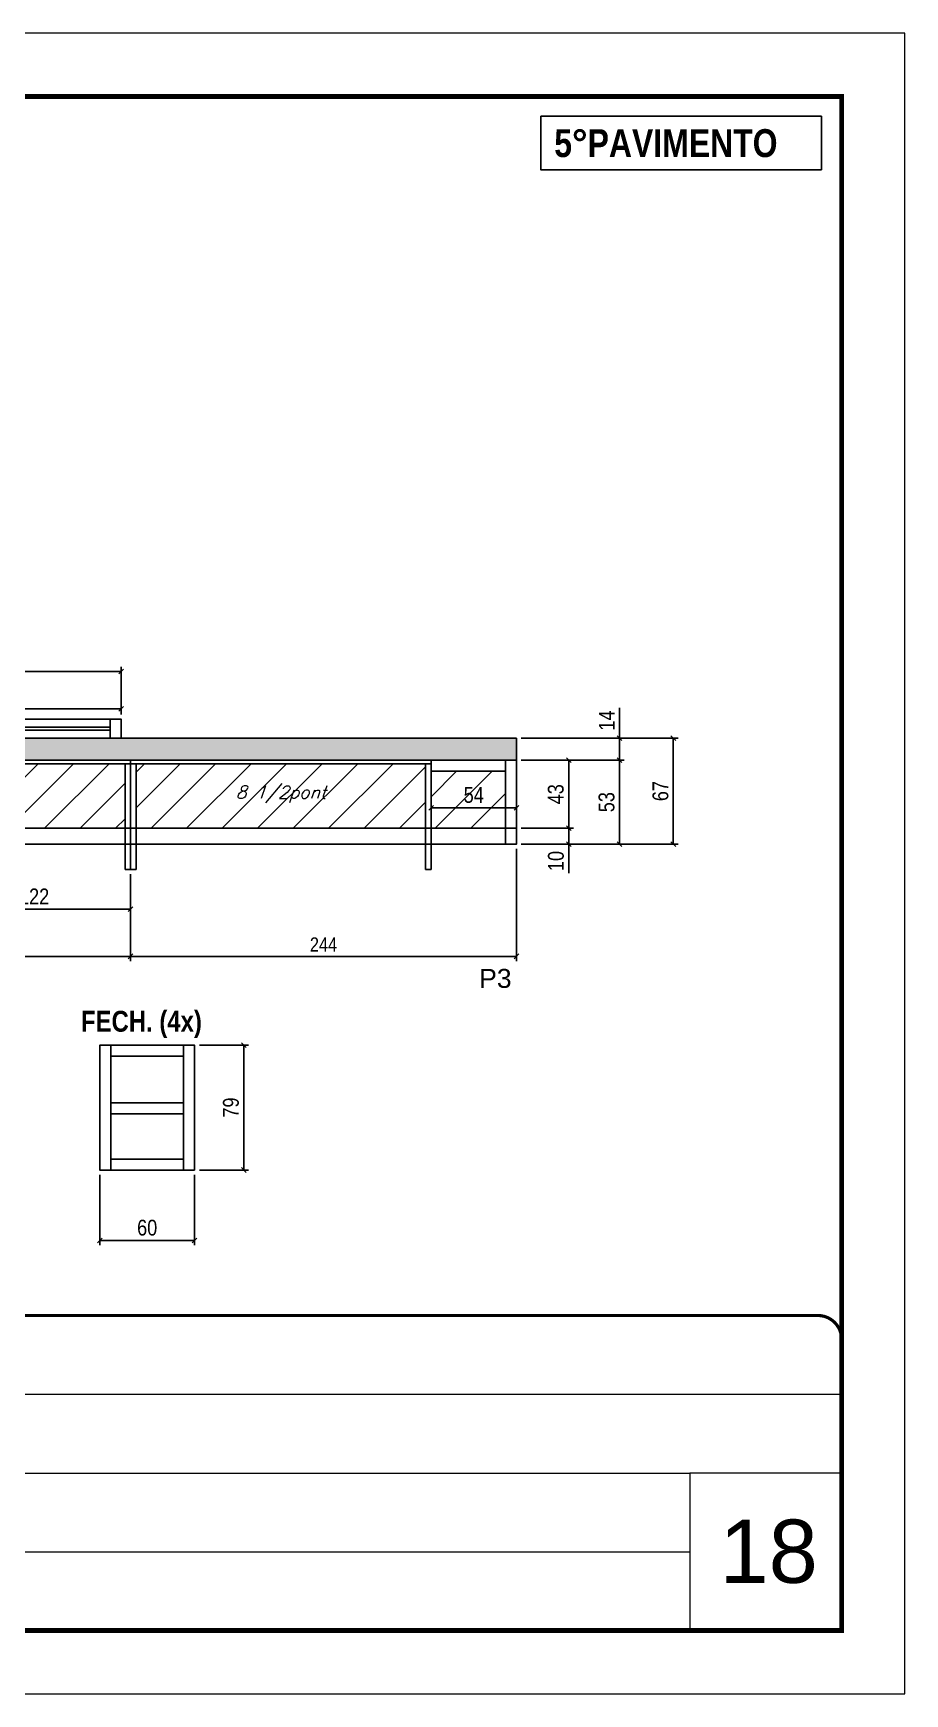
# Model space of a CAD drawing. Extents: x 3330 to 22105, y 1197 to 30204.
# Drawn here: x 15378 to 15930, y 24169 to 25219 of the extents above; entities that cross this region are included whole.
import ezdxf

# ---------------------------------------------------------------- set-up
doc = ezdxf.new("R2010")
doc.units = 0
doc.linetypes.add('CONTINUO', pattern=[0])
doc.linetypes.add('DASHED', pattern=[0.75, 0.5, -0.25])
for name, color, linetype in [('5', 5, 'Continuous'), ('COTA', 241, 'Continuous'), ('NOMENCLATURA', 7, 'Continuous'), ('Painéis', 200, 'Continuous'), ('SARR_2.2x7', 40, 'Continuous'), ('SARR_3.5x7', 81, 'Continuous'), ('SARR_EDITAR', 141, 'Continuous'), ('texto', 7, 'Continuous')]:
    doc.layers.add(name, color=color, linetype=linetype)
for name, color, linetype, lineweight in [('CARIMBO', 255, 'Continuous', 9), ('Folhas', 255, 'Continuous', 9), ('Hachura', 251, 'Continuous', 9), ('SARRAFO DE PRESSAO', 251, 'DASHED', 9)]:
    doc.layers.add(name, color=color, linetype=linetype, lineweight=lineweight)
doc.styles.add('ARIAL', font='arial.ttf')
doc.styles.add('COTA TECNICA', font='techl___.ttf', dxfattribs={"height": 10})
doc.styles.add('COTA TECNICA-50', font='techl___.ttf', dxfattribs={"height": 9})
doc.styles.add('Romans', font='romans.shx')
doc.styles.get("Standard").update_dxf_attribs({"font": 'arial.ttf'})
doc.styles.add('TECNICA', font='techb___.ttf', dxfattribs={"height": 10})
doc.dimstyles.new('COTA PAINEL-50', dxfattribs={"dimtxt": 9, "dimasz": 3, "dimexe": 3, "dimexo": 3, "dimgap": 3, "dimtad": 1, "dimdec": 1, "dimzin": 12, "dimdsep": 46, "dimtxsty": 'COTA TECNICA-50', "dimblk1": 'OBLIQUE', "dimblk2": 'OBLIQUE', "dimsah": 1, "dimcen": 0.9, "dimclrd": 4, "dimclre": 4, "dimclrt": 240, "dimadec": 1, "dimazin": 3, "dimtfac": 1, "dimtdec": 1, "dimtmove": 0, "dimatfit": 3, "dimfxl": 1, "dimtolj": 1, "dimtzin": 12, "dimarcsym": 0})
doc.dimstyles.new('PAINEL', dxfattribs={"dimtxt": 10, "dimasz": 3, "dimexe": 3, "dimexo": 3, "dimgap": 3, "dimtad": 1, "dimdec": 1, "dimzin": 12, "dimdsep": 46, "dimtxsty": 'COTA TECNICA', "dimblk1": 'OBLIQUE', "dimblk2": 'OBLIQUE', "dimsah": 1, "dimcen": 0.9, "dimclrd": 4, "dimclre": 4, "dimclrt": 240, "dimadec": 1, "dimazin": 3, "dimtfac": 1, "dimtdec": 1, "dimtmove": 0, "dimatfit": 3, "dimfxl": 1, "dimtolj": 1, "dimtzin": 12, "dimarcsym": 0})

# ---------------------------------------------------------------- blocks, each defined once
blk = doc.blocks.new('9999999999')
at = {"color": 30, "linetype": 'CONTINUO'}
for p, q in [((98564.6, 34379.6), (99584, 34379.6)), ((98564.6, 34329.8), (99488, 34329.8)), ((99584, 34329.8), (99488, 34329.8)), ((99488, 34329.8), (99488, 34230.2)), ((98564.6, 34280), (99488, 34280))]:
    blk.add_line(p, q, dxfattribs=at)
at = {"color": 30, "linetype": 'CONTINUO', "const_width": 2}
blk.add_lwpolyline([(99584, 34230.2), (99584, 34414.4, 0.414214), (99569, 34429.4), (98229, 34429.4, 0.414214), (98214, 34414.4), (98214, 34245.2, 0.414214), (98229, 34230.2), (99584, 34230.2)], format="xyb", dxfattribs=at)
at = {"layer": 'Folhas'}
blk.add_lwpolyline([(98139, 34190.2), (99624, 34190.2), (99624, 35240.2), (98139, 35240.2)], close=True, dxfattribs=at)
at = {"layer": 'Folhas', "color": 30, "const_width": 3}
blk.add_lwpolyline([(98214, 34230.2), (99584, 34230.2), (99584, 35200.2), (98214, 35200.2)], close=True, dxfattribs=at)
blk = doc.blocks.new('_Oblique')
at = {"color": 0, "linetype": 'ByBlock', "lineweight": -2}
blk.add_line((-0.5, -0.5), (0.5, 0.5), dxfattribs=at)
blk = doc.blocks.new('*D2020')
at = {"layer": 'COTA', "color": 4, "linetype": 'ByBlock', "lineweight": -2, "transparency": 16777216}
for p, q in [((15684, 24703.1), (15684, 24632.1)), ((15440, 24687.1), (15440, 24632.1)), ((15440, 24635.1), (15684, 24635.1))]:
    blk.add_line(p, q, dxfattribs=at)
at = {"layer": 'Defpoints', "color": 0, "linetype": 'ByBlock', "transparency": 16777216}
for p in [(15684, 24706.1), (15440, 24690.1), (15684, 24635.1)]:
    blk.add_point(p, dxfattribs=at)
at = {"layer": 'COTA', "color": 4, "linetype": 'ByBlock', "lineweight": -2, "transparency": 16777216, "xscale": 3, "yscale": 3, "zscale": 3, "rotation": 180}
blk.add_blockref('_Oblique', (15440, 24635.1), dxfattribs=at)
at = {"layer": 'COTA', "color": 4, "linetype": 'ByBlock', "lineweight": -2, "transparency": 16777216, "xscale": 3, "yscale": 3, "zscale": 3}
blk.add_blockref('_Oblique', (15684, 24635.1), dxfattribs=at)
at = {"layer": 'COTA', "color": 240, "linetype": 'ByBlock', "transparency": 16777216, "insert": (15562, 24642.6), "char_height": 9, "attachment_point": 5, "style": 'COTA TECNICA-50'}
blk.add_mtext('\\A1;244', dxfattribs=at)
blk = doc.blocks.new('*D2021')
at = {"layer": 'COTA', "color": 4, "linetype": 'ByBlock', "lineweight": -2, "transparency": 16777216}
for p, q in [((15176.5, 24703.1), (15176.5, 24632.1)), ((15440, 24687.1), (15440, 24632.1)), ((15176.5, 24635.1), (15440, 24635.1))]:
    blk.add_line(p, q, dxfattribs=at)
at = {"layer": 'Defpoints', "color": 0, "linetype": 'ByBlock', "transparency": 16777216}
for p in [(15176.5, 24706.1), (15440, 24690.1), (15440, 24635.1)]:
    blk.add_point(p, dxfattribs=at)
at = {"layer": 'COTA', "color": 4, "linetype": 'ByBlock', "lineweight": -2, "transparency": 16777216, "xscale": 3, "yscale": 3, "zscale": 3, "rotation": 180}
blk.add_blockref('_Oblique', (15176.5, 24635.1), dxfattribs=at)
at = {"layer": 'COTA', "color": 4, "linetype": 'ByBlock', "lineweight": -2, "transparency": 16777216, "xscale": 3, "yscale": 3, "zscale": 3}
blk.add_blockref('_Oblique', (15440, 24635.1), dxfattribs=at)
at = {"layer": 'COTA', "color": 240, "linetype": 'ByBlock', "transparency": 16777216, "insert": (15308.3, 24643.3), "char_height": 10, "attachment_point": 5, "style": 'COTA TECNICA'}
blk.add_mtext('\\A1;263.5', dxfattribs=at)
blk = doc.blocks.new('*D2022')
at = {"layer": 'COTA', "color": 4, "lineweight": -2, "transparency": 16777216}
for p, q in [((15630, 24734.6), (15630, 24726)), ((15684, 24729), (15630, 24729)), ((15684, 24734.6), (15684, 24726))]:
    blk.add_line(p, q, dxfattribs=at)
at = {"layer": 'Defpoints', "color": 0, "transparency": 16777216}
for p in [(15630, 24737.6), (15630, 24729), (15684, 24737.6)]:
    blk.add_point(p, dxfattribs=at)
at = {"layer": 'COTA', "color": 4, "lineweight": -2, "transparency": 16777216, "xscale": 3, "yscale": 3, "zscale": 3, "rotation": 180}
blk.add_blockref('_Oblique', (15630, 24729), dxfattribs=at)
at = {"layer": 'COTA', "color": 4, "lineweight": -2, "transparency": 16777216, "xscale": 3, "yscale": 3, "zscale": 3}
blk.add_blockref('_Oblique', (15684, 24729), dxfattribs=at)
at = {"layer": 'COTA', "color": 240, "transparency": 16777216, "insert": (15657, 24737.1), "char_height": 10, "attachment_point": 5, "style": 'COTA TECNICA'}
blk.add_mtext('\\A1;54', dxfattribs=at)
blk = doc.blocks.new('*D2023')
at = {"layer": 'COTA', "color": 4, "linetype": 'ByBlock', "lineweight": -2, "transparency": 16777216}
for p, q in [((15687, 24759.1), (15720.1, 24759.1)), ((15717.1, 24759.1), (15717.1, 24716.1)), ((15687, 24716.1), (15720.1, 24716.1))]:
    blk.add_line(p, q, dxfattribs=at)
at = {"layer": 'Defpoints', "color": 0, "linetype": 'ByBlock', "transparency": 16777216}
for p in [(15684, 24759.1), (15684, 24716.1), (15717.1, 24716.1)]:
    blk.add_point(p, dxfattribs=at)
at = {"layer": 'COTA', "color": 4, "linetype": 'ByBlock', "lineweight": -2, "transparency": 16777216, "xscale": 3, "yscale": 3, "zscale": 3}
for p, rotation in [((15717.1, 24759.1), 90), ((15717.1, 24716.1), 270)]:
    blk.add_blockref('_Oblique', p, dxfattribs=dict(at, rotation=rotation))
at = {"layer": 'COTA', "color": 240, "linetype": 'ByBlock', "transparency": 16777216, "insert": (15708.9, 24737.6), "char_height": 10, "attachment_point": 5, "rotation": 90, "style": 'COTA TECNICA'}
blk.add_mtext('\\A1;43', dxfattribs=at)
blk = doc.blocks.new('*D2027')
at = {"layer": 'COTA', "color": 4, "lineweight": -2, "transparency": 16777216}
for p, q in [((15318, 24703.1), (15318, 24662)), ((15440, 24687.1), (15440, 24662)), ((15318, 24665), (15440, 24665))]:
    blk.add_line(p, q, dxfattribs=at)
at = {"layer": 'Defpoints', "color": 0, "transparency": 16777216}
for p in [(15318, 24706.1), (15440, 24690.1), (15440, 24665)]:
    blk.add_point(p, dxfattribs=at)
at = {"layer": 'COTA', "color": 4, "lineweight": -2, "transparency": 16777216, "xscale": 3, "yscale": 3, "zscale": 3, "rotation": 180}
blk.add_blockref('_Oblique', (15318, 24665), dxfattribs=at)
at = {"layer": 'COTA', "color": 4, "lineweight": -2, "transparency": 16777216, "xscale": 3, "yscale": 3, "zscale": 3}
blk.add_blockref('_Oblique', (15440, 24665), dxfattribs=at)
at = {"layer": 'COTA', "color": 240, "transparency": 16777216, "insert": (15379, 24673), "char_height": 10, "attachment_point": 5, "style": 'COTA TECNICA'}
blk.add_mtext('\\A1;122', dxfattribs=at)
blk = doc.blocks.new('*D2030')
at = {"layer": 'COTA', "color": 4, "lineweight": -2, "transparency": 16777216}
for p, q in [((15687, 24716.1), (15720.1, 24716.1)), ((15717.1, 24716.1), (15717.1, 24706.1)), ((15687, 24706.1), (15720.1, 24706.1)), ((15717.1, 24706.1), (15717.1, 24687.7))]:
    blk.add_line(p, q, dxfattribs=at)
at = {"layer": 'Defpoints', "color": 0, "transparency": 16777216}
for p in [(15684, 24716.1), (15684, 24706.1), (15717.1, 24706.1)]:
    blk.add_point(p, dxfattribs=at)
at = {"layer": 'COTA', "color": 4, "lineweight": -2, "transparency": 16777216, "xscale": 3, "yscale": 3, "zscale": 3}
for p, rotation in [((15717.1, 24716.1), 90), ((15717.1, 24706.1), 270)]:
    blk.add_blockref('_Oblique', p, dxfattribs=dict(at, rotation=rotation))
at = {"layer": 'COTA', "color": 240, "transparency": 16777216, "insert": (15709, 24695.4), "char_height": 10, "attachment_point": 5, "rotation": 90, "style": 'COTA TECNICA'}
blk.add_mtext('\\A1;10', dxfattribs=at)
blk = doc.blocks.new('*D2031')
at = {"layer": 'COTA', "color": 4, "lineweight": -2, "transparency": 16777216}
for p, q in [((15687, 24759.1), (15752.2, 24759.1)), ((15749.2, 24759.1), (15749.2, 24706.1)), ((15687, 24706.1), (15752.2, 24706.1))]:
    blk.add_line(p, q, dxfattribs=at)
at = {"layer": 'Defpoints', "color": 0, "transparency": 16777216}
for p in [(15684, 24759.1), (15684, 24706.1), (15749.2, 24706.1)]:
    blk.add_point(p, dxfattribs=at)
at = {"layer": 'COTA', "color": 4, "lineweight": -2, "transparency": 16777216, "xscale": 3, "yscale": 3, "zscale": 3}
for p, rotation in [((15749.2, 24759.1), 90), ((15749.2, 24706.1), 270)]:
    blk.add_blockref('_Oblique', p, dxfattribs=dict(at, rotation=rotation))
at = {"layer": 'COTA', "color": 240, "transparency": 16777216, "insert": (15741, 24732.6), "char_height": 10, "attachment_point": 5, "rotation": 90, "style": 'COTA TECNICA'}
blk.add_mtext('\\A1;53', dxfattribs=at)
blk = doc.blocks.new('*D2033')
at = {"layer": 'COTA', "color": 4, "lineweight": -2, "transparency": 16777216}
for p, q in [((15132, 24788.1), (15132, 24818.2)), ((15132, 24815.2), (15434, 24815.2)), ((15434, 24788.1), (15434, 24818.2))]:
    blk.add_line(p, q, dxfattribs=at)
at = {"layer": 'Defpoints', "color": 0, "transparency": 16777216}
for p in [(15434, 24815.2), (15132, 24785.1), (15434, 24785.1)]:
    blk.add_point(p, dxfattribs=at)
at = {"layer": 'COTA', "color": 4, "lineweight": -2, "transparency": 16777216, "xscale": 3, "yscale": 3, "zscale": 3, "rotation": 180}
blk.add_blockref('_Oblique', (15132, 24815.2), dxfattribs=at)
at = {"layer": 'COTA', "color": 4, "lineweight": -2, "transparency": 16777216, "xscale": 3, "yscale": 3, "zscale": 3}
blk.add_blockref('_Oblique', (15434, 24815.2), dxfattribs=at)
at = {"layer": 'COTA', "color": 240, "transparency": 16777216, "insert": (15283, 24823.4), "char_height": 10, "attachment_point": 5, "style": 'COTA TECNICA'}
blk.add_mtext('\\A1;302', dxfattribs=at)
blk = doc.blocks.new('*D2035')
at = {"layer": 'COTA', "color": 4, "lineweight": -2, "transparency": 16777216}
for p, q in [((15190, 24788.1), (15190, 24794.6)), ((15190, 24791.6), (15434, 24791.6)), ((15434, 24788.1), (15434, 24794.6))]:
    blk.add_line(p, q, dxfattribs=at)
at = {"layer": 'Defpoints', "color": 0, "transparency": 16777216}
for p in [(15434, 24791.6), (15190, 24785.1), (15434, 24785.1)]:
    blk.add_point(p, dxfattribs=at)
at = {"layer": 'COTA', "color": 4, "lineweight": -2, "transparency": 16777216, "xscale": 3, "yscale": 3, "zscale": 3, "rotation": 180}
blk.add_blockref('_Oblique', (15190, 24791.6), dxfattribs=at)
at = {"layer": 'COTA', "color": 4, "lineweight": -2, "transparency": 16777216, "xscale": 3, "yscale": 3, "zscale": 3}
blk.add_blockref('_Oblique', (15434, 24791.6), dxfattribs=at)
at = {"layer": 'COTA', "color": 240, "transparency": 16777216, "insert": (15312, 24799.7), "char_height": 10, "attachment_point": 5, "style": 'COTA TECNICA'}
blk.add_mtext('\\A1;244', dxfattribs=at)
blk = doc.blocks.new('*D2037')
at = {"layer": 'COTA', "color": 4, "lineweight": -2, "transparency": 16777216}
for p, q in [((15749.2, 24773.1), (15749.2, 24792.2)), ((15687, 24773.1), (15752.2, 24773.1)), ((15749.2, 24759.1), (15749.2, 24773.1)), ((15687, 24759.1), (15752.2, 24759.1))]:
    blk.add_line(p, q, dxfattribs=at)
at = {"layer": 'Defpoints', "color": 0, "transparency": 16777216}
for p in [(15684, 24773.1), (15749.2, 24773.1), (15684, 24759.1)]:
    blk.add_point(p, dxfattribs=at)
at = {"layer": 'COTA', "color": 4, "lineweight": -2, "transparency": 16777216, "xscale": 3, "yscale": 3, "zscale": 3}
for p, rotation in [((15749.2, 24773.1), 90), ((15749.2, 24759.1), 270)]:
    blk.add_blockref('_Oblique', p, dxfattribs=dict(at, rotation=rotation))
at = {"layer": 'COTA', "color": 240, "transparency": 16777216, "insert": (15741.1, 24784.2), "char_height": 10, "attachment_point": 5, "rotation": 90, "style": 'COTA TECNICA'}
blk.add_mtext('\\A1;14', dxfattribs=at)
blk = doc.blocks.new('*D2038')
at = {"layer": 'COTA', "color": 4, "lineweight": -2, "transparency": 16777216}
for p, q in [((15687, 24773.1), (15786.2, 24773.1)), ((15783.2, 24706.1), (15783.2, 24773.1)), ((15687, 24706.1), (15786.2, 24706.1))]:
    blk.add_line(p, q, dxfattribs=at)
at = {"layer": 'Defpoints', "color": 0, "transparency": 16777216}
for p in [(15684, 24773.1), (15783.2, 24773.1), (15684, 24706.1)]:
    blk.add_point(p, dxfattribs=at)
at = {"layer": 'COTA', "color": 4, "lineweight": -2, "transparency": 16777216, "xscale": 3, "yscale": 3, "zscale": 3}
for p, rotation in [((15783.2, 24773.1), 90), ((15783.2, 24706.1), 270)]:
    blk.add_blockref('_Oblique', p, dxfattribs=dict(at, rotation=rotation))
at = {"layer": 'COTA', "color": 240, "transparency": 16777216, "insert": (15775.1, 24739.6), "char_height": 10, "attachment_point": 5, "rotation": 90, "style": 'COTA TECNICA'}
blk.add_mtext('\\A1;67', dxfattribs=at)
blk = doc.blocks.new('*D2046')
at = {"layer": 'COTA', "color": 4, "linetype": 'ByBlock', "lineweight": -2, "transparency": 16777216}
for p, q in [((15483.5, 24579), (15514.6, 24579)), ((15511.6, 24500), (15511.6, 24579)), ((15483.5, 24500), (15514.6, 24500))]:
    blk.add_line(p, q, dxfattribs=at)
at = {"layer": 'Defpoints', "color": 0, "linetype": 'ByBlock', "transparency": 16777216}
for p in [(15480.5, 24579), (15511.6, 24579), (15480.5, 24500)]:
    blk.add_point(p, dxfattribs=at)
at = {"layer": 'COTA', "color": 4, "linetype": 'ByBlock', "lineweight": -2, "transparency": 16777216, "xscale": 3, "yscale": 3, "zscale": 3}
for p, rotation in [((15511.6, 24579), 90), ((15511.6, 24500), 270)]:
    blk.add_blockref('_Oblique', p, dxfattribs=dict(at, rotation=rotation))
at = {"layer": 'COTA', "color": 240, "linetype": 'ByBlock', "transparency": 16777216, "insert": (15503.5, 24539.5), "char_height": 10, "attachment_point": 5, "rotation": 90, "style": 'COTA TECNICA'}
blk.add_mtext('\\A1;79', dxfattribs=at)
blk = doc.blocks.new('*D2047')
at = {"layer": 'COTA', "color": 4, "linetype": 'ByBlock', "lineweight": -2, "transparency": 16777216}
for p, q in [((15420.5, 24497), (15420.5, 24452.4)), ((15480.5, 24497), (15480.5, 24452.4)), ((15480.5, 24455.4), (15420.5, 24455.4))]:
    blk.add_line(p, q, dxfattribs=at)
at = {"layer": 'Defpoints', "color": 0, "linetype": 'ByBlock', "transparency": 16777216}
for p in [(15420.5, 24500), (15480.5, 24500), (15420.5, 24455.4)]:
    blk.add_point(p, dxfattribs=at)
at = {"layer": 'COTA', "color": 4, "linetype": 'ByBlock', "lineweight": -2, "transparency": 16777216, "xscale": 3, "yscale": 3, "zscale": 3, "rotation": 180}
blk.add_blockref('_Oblique', (15420.5, 24455.4), dxfattribs=at)
at = {"layer": 'COTA', "color": 4, "linetype": 'ByBlock', "lineweight": -2, "transparency": 16777216, "xscale": 3, "yscale": 3, "zscale": 3}
blk.add_blockref('_Oblique', (15480.5, 24455.4), dxfattribs=at)
at = {"layer": 'COTA', "color": 240, "linetype": 'ByBlock', "transparency": 16777216, "insert": (15450.5, 24463.5), "char_height": 10, "attachment_point": 5, "style": 'COTA TECNICA'}
blk.add_mtext('\\A1;60', dxfattribs=at)

msp = doc.modelspace()

# ---------------------------------------------------------------- hatches: boundary and pattern name
at = {"layer": 'COTA'}
h = msp.add_hatch(dxfattribs=at)
h.set_pattern_fill('AR-CONC', color=256, scale=0.03)
h.set_pattern_definition([(50, (-1585, -59.6897), (5.4655401, -0.47817257), [0.5715, -6.2865]), (355, (-1585, -59.69), (-1.0573026, 5.7317054), [0.4572, -5.0292175]), (100.451445, (-1584.5445, -59.7296), (4.4082374, 5.2535326), [0.4857003, -5.3427073]), (46.1842, (-1585, -58.166), (8.1323712, -1.2612698), [0.85725, -9.42975]), (96.635558, (-1584.322, -58.271), (7.122124, 7.4227837), [0.7285507, -8.0140682]), (351.18415, (-1585, -58.166), (7.122124, 7.4227837), [0.685799, -7.543792]), (21, (-1584.238, -58.5467), (4.54843174, -3.06795595), [0.5715, -6.2865]), (326, (-1584.238, -58.547), (1.8540609, 5.525639), [0.4572, -5.0292]), (71.451445, (-1583.859, -58.8024), (6.4024926, 2.4576831), [0.4857003, -5.3426981]), (37.5, (-1585, -59.6897), (0.0926581, 2.53665117), [0, -4.96824, 0, -5.1054, 0, -5.04825]), (7.5, (-1585, -59.6897), (2.00458988, 3.00541724), [0, -2.91084, 0, -4.85394, 0, -1.92405]), (327.5, (-1586.6993, -59.6897), (4.06771786, -0.17186232), [0, -1.905, 0, -5.9436, 0, -7.8867]), (317.5, (-1587.4613, -59.6897), (4.44387544, 0.76279473), [0, -2.4765, 0, -3.94716, 0, -5.6007])])
h.paths.add_polyline_path([(15176.54, 24759.12), (15440.04, 24759.12), (15684.04, 24759.12), (15684.04, 24773.12), (15434.04, 24773.12), (14644.04, 24773.12), (14644.04, 24759.12), (14888.04, 24759.12), (15151.54, 24759.12), (15151.54, 24716.12), (15151.54, 24706.12), (15176.54, 24706.12), (15176.54, 24716.12)])
at = {"layer": 'Hachura', "linetype": 'ByBlock'}
h = msp.add_hatch(dxfattribs=at)
h.set_pattern_fill('ANSI31', color=256, scale=5)
h.set_pattern_definition([(45, (-1585, 0), (-11.22532, 11.22532), [])])
h.paths.add_polyline_path([(14651.04, 24752.12), (14651.04, 24716.12), (14698.04, 24716.12), (14698.04, 24752.12)])
h.paths.add_polyline_path([(14884.54, 24716.12), (14884.54, 24756.92), (14701.54, 24756.92), (14701.54, 24716.12)])
h.paths.add_polyline_path([(15029.54, 24716.12), (15029.54, 24756.92), (14891.54, 24756.92), (14891.54, 24716.12)])
h.paths.add_polyline_path([(15133.04, 24716.12), (15133.04, 24756.92), (15029.54, 24756.92), (15029.54, 24716.12)])
h.paths.add_polyline_path([(15318.04, 24716.12), (15318.04, 24756.92), (15195.04, 24756.92), (15195.04, 24716.12)])
h.paths.add_polyline_path([(15318.04, 24756.92), (15318.04, 24716.12), (15436.54, 24716.12), (15436.54, 24756.92)])
h.paths.add_polyline_path([(15626.54, 24716.12), (15626.54, 24756.92), (15443.54, 24756.92), (15443.54, 24716.12)])
h.paths.add_polyline_path([(15630.04, 24752.12), (15630.04, 24716.12), (15677.04, 24716.12), (15677.04, 24752.12)])

# ---------------------------------------------------------------- linework, layer by layer
at = {"layer": 'COTA'}
for p, q in [((15434.04, 24773.12), (15684.04, 24773.12)), ((15684.04, 24773.12), (15684.04, 24759.12))]:
    msp.add_line(p, q, dxfattribs=at)
at = {"layer": 'COTA', "linetype": 'ByBlock'}
for p, q in [((15440.04, 24716.12), (15440.04, 24690.12)), ((15436.54, 24690.12), (15443.54, 24690.12)), ((15626.54, 24690.12), (15630.04, 24690.12))]:
    msp.add_line(p, q, dxfattribs=at)
at = {"layer": 'NOMENCLATURA'}
msp.add_lwpolyline([(15699.33, 25166.32), (15876.86, 25166.32), (15876.86, 25132.5), (15699.33, 25132.5)], close=True, dxfattribs=at)
at = {"layer": 'Painéis', "linetype": 'Continuous'}
msp.add_line((15440.04, 24716.12), (15440.04, 24759.12), dxfattribs=at)
for points in [[(14644.04, 24785.12), (15434.04, 24785.12), (15434.04, 24773.12), (14644.04, 24773.12)], [(15440.04, 24759.12), (15176.54, 24759.12), (15176.54, 24716.12), (15440.04, 24716.12)], [(15684.04, 24759.12), (15440.04, 24759.12), (15440.04, 24716.12), (15684.04, 24716.12)], [(15176.54, 24716.12), (15684.04, 24716.12), (15684.04, 24706.12), (15176.54, 24706.12)], [(15480.48, 24499.95), (15420.48, 24499.95), (15420.48, 24578.95), (15480.48, 24578.95)]]:
    msp.add_lwpolyline(points, close=True, dxfattribs=at)
at = {"layer": 'SARR_2.2x7', "linetype": 'Continuous'}
for p, q in [((15427.04, 24785.12), (15427.04, 24773.12)), ((15677.04, 24759.12), (15677.04, 24716.12)), ((15191.54, 24756.92), (15440.04, 24756.92)), ((15440.04, 24756.92), (15630.04, 24756.92)), ((15630.04, 24752.12), (15677.04, 24752.12)), ((15677.04, 24716.12), (15677.04, 24706.12)), ((15427.48, 24578.95), (15427.48, 24499.95)), ((15427.48, 24571.95), (15473.48, 24571.95)), ((15473.48, 24578.95), (15473.48, 24499.95)), ((15427.48, 24542.58), (15473.48, 24542.58)), ((15427.48, 24535.58), (15473.48, 24535.58)), ((15427.48, 24506.95), (15473.48, 24506.95))]:
    msp.add_line(p, q, dxfattribs=at)
at = {"layer": 'SARR_3.5x7'}
for p, q in [((15630.04, 24759.12), (15630.04, 24690.12)), ((15436.54, 24756.92), (15436.54, 24690.12)), ((15443.54, 24756.92), (15443.54, 24690.12)), ((15626.54, 24756.92), (15626.54, 24690.12))]:
    msp.add_line(p, q, dxfattribs=at)
at = {"layer": 'SARR_EDITAR', "linetype": 'Continuous'}
for p, q in [((15132.04, 24780.12), (15427.04, 24780.12)), ((15132.04, 24778.12), (15427.04, 24778.12))]:
    msp.add_line(p, q, dxfattribs=at)

# ---------------------------------------------------------------- block references
at = {"layer": 'SARRAFO DE PRESSAO', "color": 6, "linetype": 'ByBlock'}
msp.add_blockref('9999999999', (-83694.42, -10021.38), dxfattribs=at)

# ---------------------------------------------------------------- texts
at = {"layer": '5', "linetype": 'Continuous'}
msp.add_text('P3', height=12, rotation=359.99996, dxfattribs=at).set_placement((15660.43, 24615.18))
at = {"layer": 'CARIMBO', "style": 'ARIAL'}
msp.add_text('18', height=40, dxfattribs=at).set_placement((15812.42, 24238.97))
at = {"layer": 'NOMENCLATURA', "style": 'TECNICA'}
for s, height, p in [('5°PAVIMENTO ', 17.6379, (15707.91, 25140.51)), ('FECH. (4x)', 13.2, (15408.65, 24587.47))]:
    msp.add_text(s, height=height, dxfattribs=at).set_placement(p)
at = {"layer": 'texto', "color": 2, "insert": (15535.04, 24737.62), "char_height": 8, "attachment_point": 5, "style": 'Romans'}
msp.add_mtext('{\\Q19;\\C256;8 1/2pont}', dxfattribs=at)

# ---------------------------------------------------------------- dimensions: what is measured, and where the dimension line sits
at = {"layer": 'COTA'}
for base, p1, p2, picture, middle in [((15434.04, 24815.16), (15132.04, 24785.12), (15434.04, 24785.12), '*D2033', (15283.04, 24823.38)), ((15434.04, 24791.63), (15190.04, 24785.12), (15434.04, 24785.12), '*D2035', (15312.04, 24799.7)), ((15440.04, 24664.98), (15318.04, 24706.12), (15440.04, 24690.12), '*D2027', (15379.04, 24673.04))]:
    dim = msp.add_linear_dim(base=base, p1=p1, p2=p2, dimstyle='PAINEL', override={"dimtmove": 1}, dxfattribs=at)
    dim.commit()
    dim.dimension.update_dxf_attribs({"geometry": picture, "text_midpoint": middle})
for base, p1, p2, angle, picture, middle in [((15749.18, 24773.12), (15684.04, 24759.12), (15684.04, 24773.12), 90, '*D2037', (15741.11, 24784.18)), ((15783.17, 24773.12), (15684.04, 24706.12), (15684.04, 24773.12), 90, '*D2038', (15775.07, 24739.62)), ((15749.18, 24706.12), (15684.04, 24759.12), (15684.04, 24706.12), 90, '*D2031', (15740.97, 24732.62)), ((15630.04, 24728.99), (15684.04, 24737.62), (15630.04, 24737.62), 180, '*D2022', (15657.04, 24737.1)), ((15717.13, 24706.12), (15684.04, 24716.12), (15684.04, 24706.12), 90, '*D2030', (15709.03, 24695.41))]:
    dim = msp.add_linear_dim(base=base, p1=p1, p2=p2, angle=angle, dimstyle='PAINEL', dxfattribs=at)
    dim.commit()
    dim.dimension.update_dxf_attribs({"geometry": picture, "text_midpoint": middle})
at = {"layer": 'COTA', "linetype": 'ByBlock'}
for base, p1, p2, angle, picture, middle in [((15717.13, 24716.12), (15684.04, 24759.12), (15684.04, 24716.12), 90, '*D2023', (15708.92, 24737.62)), ((15440.04, 24635.07), (15176.54, 24706.12), (15440.04, 24690.12), 180, '*D2021', (15308.29, 24643.29)), ((15511.61, 24578.95), (15480.48, 24499.95), (15480.48, 24578.95), 90, '*D2046', (15503.5, 24539.45))]:
    dim = msp.add_linear_dim(base=base, p1=p1, p2=p2, angle=angle, dimstyle='PAINEL', dxfattribs=at)
    dim.commit()
    dim.dimension.update_dxf_attribs({"geometry": picture, "text_midpoint": middle})
dim = msp.add_linear_dim(base=(15684.04, 24635.07), p1=(15440.04, 24690.12), p2=(15684.04, 24706.12), dimstyle='COTA PAINEL-50', override={"dimarcsym": 1}, dxfattribs=at)
dim.commit()
dim.dimension.update_dxf_attribs({"geometry": '*D2020', "text_midpoint": (15562.04, 24642.64)})
dim = msp.add_linear_dim(base=(15420.48, 24455.36), p1=(15480.48, 24499.95), p2=(15420.48, 24499.95), dimstyle='PAINEL', dxfattribs=at)
dim.commit()
dim.dimension.update_dxf_attribs({"geometry": '*D2047', "text_midpoint": (15450.48, 24463.47)})

doc.saveas('drawing.dxf')
